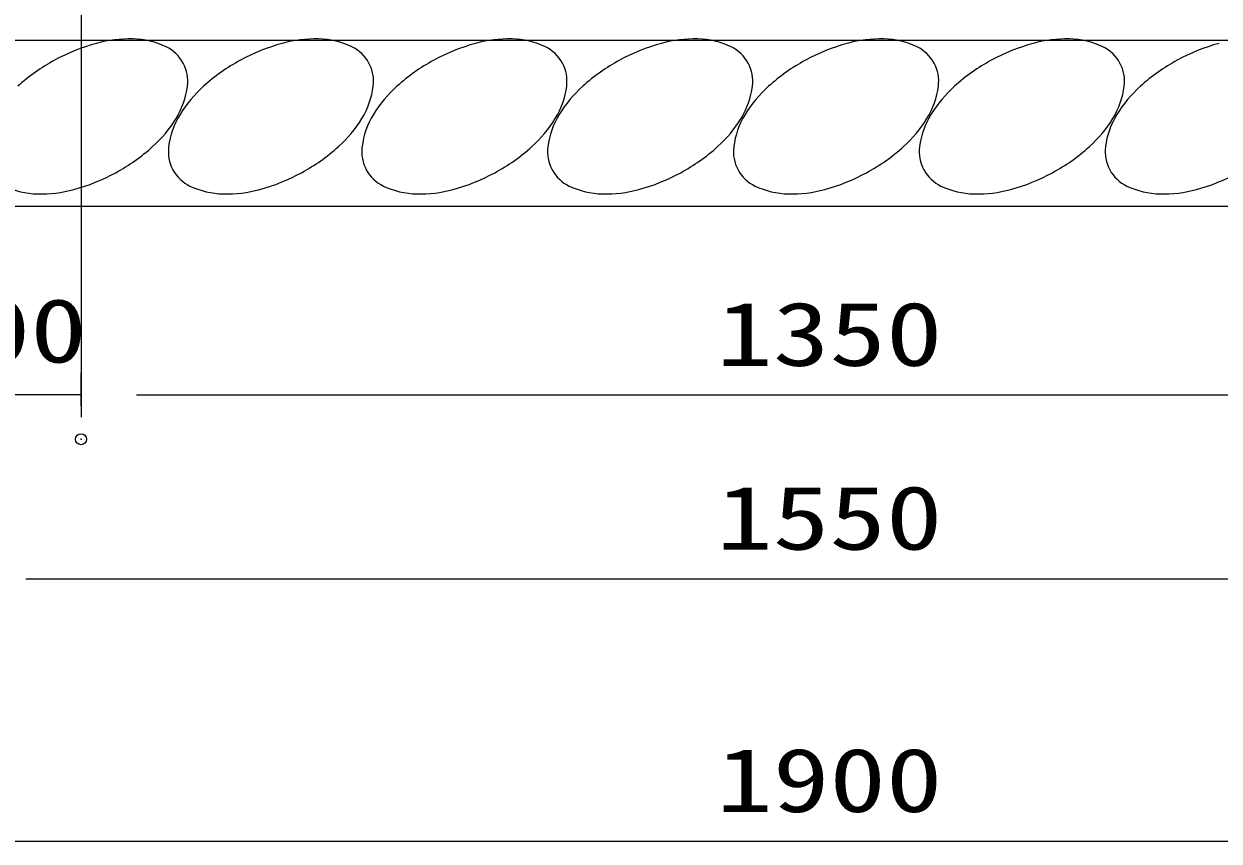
# Model space of a CAD drawing. Units: millimetres, scale not verified. Extents: x -5940 to 5940, y -4200 to 4200.
# Drawn here: x 1413 to 2493, y -1697 to -959 of the extents above; entities that cross this region are included whole.
import ezdxf
from ezdxf.enums import TextEntityAlignment as Align

# ---------------------------------------------------------------- set-up
doc = ezdxf.new("R2010")
doc.units = ezdxf.units.MM
doc.header["$LTSCALE"] = 20
doc.header["$PDMODE"] = 32
doc.header["$PDSIZE"] = 10
for name, color, linetype, lineweight in [('0-0_0', 7, 'Continuous', 25), ('0-1_1', 7, 'Continuous', 25), ('0-2_EXTCNT-L', 4, 'Continuous', 25)]:
    doc.layers.add(name, color=color, linetype=linetype, lineweight=lineweight)
doc.layers.add('0-5_DEFPOINTS', color=7, linetype='Continuous')
doc.styles.add('ＭＳ ゴシック', font='')
doc.styles.get('ＭＳ ゴシック').set_extended_font_data('MS Gothic')

msp = doc.modelspace()

# ---------------------------------------------------------------- linework, layer by layer
at = {"layer": '0-0_0', "color": 1}
for p, q in [((1464.39, -528.76), (1464.39, -1313.96)), ((1464.39, -1303.96), (1464.39, -1273.96))]:
    msp.add_line(p, q, dxfattribs=at)
at = {"layer": '0-0_0', "color": 2}
for p, q in [((1464.39, -1293.96), (1364.39, -1293.96)), ((1514.39, -1293.96), (1564.39, -1293.96)), ((1514.39, -1293.96), (2764.39, -1293.96)), ((1414.39, -1459.96), (2864.39, -1459.96)), ((1239.39, -1696.96), (3039.39, -1696.96))]:
    msp.add_line(p, q, dxfattribs=at)
at = {"layer": '0-1_1'}
for p, q in [((3089.39, -973.76), (1189.39, -973.76)), ((3089.39, -1123.76), (1189.39, -1123.76))]:
    msp.add_line(p, q, dxfattribs=at)
at = {"layer": '0-2_EXTCNT-L'}
for centre, radius, start, end in [((1524.34, -1145.69), 175.38, 105.20457, 118.56194), ((1508.68, -1088.08), 115.68, 88.7385, 105.20457), ((1509.61, -1045.9), 73.49, 64.41276, 88.7385), ((1526.48, -1010.68), 34.44, 28.56194, 64.41276), ((1692.26, -1145.69), 175.38, 105.20457, 118.56194), ((1676.61, -1088.08), 115.68, 88.7385, 105.20457), ((1677.53, -1045.9), 73.49, 64.41276, 88.7385), ((1694.4, -1010.68), 34.44, 28.56194, 64.41276), ((1867.04, -1145.69), 175.38, 105.20457, 118.56194), ((1851.38, -1088.08), 115.68, 88.7385, 105.20457), ((1852.31, -1045.9), 73.49, 64.41276, 88.7385), ((1869.18, -1010.68), 34.44, 28.56194, 64.41276), ((2034.96, -1145.69), 175.38, 105.20457, 118.56194), ((2019.31, -1088.08), 115.68, 88.7385, 105.20457), ((2020.24, -1045.9), 73.49, 64.41276, 88.7385), ((2037.1, -1010.68), 34.44, 28.56194, 64.41276), ((2202.96, -1145.69), 175.38, 105.20457, 118.56194), ((2187.31, -1088.08), 115.68, 88.7385, 105.20457), ((2188.24, -1045.9), 73.49, 64.41276, 88.7385), ((2205.1, -1010.68), 34.44, 28.56194, 64.41276), ((2370.96, -1145.69), 175.38, 105.20457, 118.56194), ((2355.31, -1088.08), 115.68, 88.7385, 105.20457), ((2356.24, -1045.9), 73.49, 64.41276, 88.7385), ((2373.1, -1010.68), 34.44, 28.56194, 64.41276), ((2538.96, -1145.69), 175.38, 105.20457, 118.56194), ((1524.34, -1145.69), 175.38, 118.56194, 131.91931), ((1692.26, -1145.69), 175.38, 118.56194, 131.91931), ((1867.04, -1145.69), 175.38, 118.56194, 131.91931), ((2034.96, -1145.69), 175.38, 118.56194, 131.91931), ((2202.96, -1145.69), 175.38, 118.56194, 131.91931), ((2370.96, -1145.69), 175.38, 118.56194, 131.91931), ((2538.96, -1145.69), 175.38, 118.56194, 131.91931), ((1526.48, -1010.68), 34.44, 352.71112, 28.56194), ((1694.4, -1010.68), 34.44, 352.71112, 28.56194), ((1869.18, -1010.68), 34.44, 352.71112, 28.56194), ((2037.1, -1010.68), 34.44, 352.71112, 28.56194), ((2205.1, -1010.68), 34.44, 352.71112, 28.56194), ((2373.1, -1010.68), 34.44, 352.71112, 28.56194), ((1487.74, -1005.72), 73.49, 328.38539, 352.71112), ((1652.38, -1101.27), 115.68, 131.91931, 148.38539), ((1655.66, -1005.72), 73.49, 328.38539, 352.71112), ((1827.16, -1101.27), 115.68, 131.91931, 148.38539), ((1830.44, -1005.72), 73.49, 328.38539, 352.71112), ((1995.08, -1101.27), 115.68, 131.91931, 148.38539), ((1998.37, -1005.72), 73.49, 328.38539, 352.71112), ((2163.08, -1101.27), 115.68, 131.91931, 148.38539), ((2166.37, -1005.72), 73.49, 328.38539, 352.71112), ((2331.08, -1101.27), 115.68, 131.91931, 148.38539), ((2334.37, -1005.72), 73.49, 328.38539, 352.71112), ((2499.08, -1101.27), 115.68, 131.91931, 148.38539), ((1451.81, -983.61), 115.68, 311.91931, 328.38539), ((1616.45, -1079.15), 73.49, 148.38539, 172.71112), ((1619.74, -983.61), 115.68, 311.91931, 328.38539), ((1791.23, -1079.15), 73.49, 148.38539, 172.71112), ((1794.51, -983.61), 115.68, 311.91931, 328.38539), ((1959.15, -1079.15), 73.49, 148.38539, 172.71112), ((1962.44, -983.61), 115.68, 311.91931, 328.38539), ((2127.15, -1079.15), 73.49, 148.38539, 172.71112), ((2130.44, -983.61), 115.68, 311.91931, 328.38539), ((2295.15, -1079.15), 73.49, 148.38539, 172.71112), ((2298.44, -983.61), 115.68, 311.91931, 328.38539), ((2463.15, -1079.15), 73.49, 148.38539, 172.71112), ((1411.93, -939.19), 175.38, 298.56194, 311.91931), ((1577.72, -1074.2), 34.44, 172.71112, 208.56194), ((1579.85, -939.19), 175.38, 298.56194, 311.91931), ((1752.49, -1074.2), 34.44, 172.71112, 208.56194), ((1754.63, -939.19), 175.38, 298.56194, 311.91931), ((1920.42, -1074.2), 34.44, 172.71112, 208.56194), ((1922.56, -939.19), 175.38, 298.56194, 311.91931), ((2088.42, -1074.2), 34.44, 172.71112, 208.56194), ((2090.56, -939.19), 175.38, 298.56194, 311.91931), ((2256.42, -1074.2), 34.44, 172.71112, 208.56194), ((2258.56, -939.19), 175.38, 298.56194, 311.91931), ((2424.42, -1074.2), 34.44, 172.71112, 208.56194), ((1577.72, -1074.2), 34.44, 208.56194, 244.41276), ((1752.49, -1074.2), 34.44, 208.56194, 244.41276), ((1920.42, -1074.2), 34.44, 208.56194, 244.41276), ((2088.42, -1074.2), 34.44, 208.56194, 244.41276), ((2256.42, -1074.2), 34.44, 208.56194, 244.41276), ((2424.42, -1074.2), 34.44, 208.56194, 244.41276), ((1411.93, -939.19), 175.38, 285.20457, 298.56194), ((1579.85, -939.19), 175.38, 285.20457, 298.56194), ((1754.63, -939.19), 175.38, 285.20457, 298.56194), ((1922.56, -939.19), 175.38, 285.20457, 298.56194), ((2090.56, -939.19), 175.38, 285.20457, 298.56194), ((2258.56, -939.19), 175.38, 285.20457, 298.56194), ((2426.56, -939.19), 175.38, 285.20457, 298.56194), ((1426.66, -1038.98), 73.49, 244.41276, 268.7385), ((1427.59, -996.8), 115.68, 268.7385, 285.20457), ((1594.58, -1038.98), 73.49, 244.41276, 268.7385), ((1595.51, -996.8), 115.68, 268.7385, 285.20457), ((1769.36, -1038.98), 73.49, 244.41276, 268.7385), ((1770.29, -996.8), 115.68, 268.7385, 285.20457), ((1937.28, -1038.98), 73.49, 244.41276, 268.7385), ((1938.21, -996.8), 115.68, 268.7385, 285.20457), ((2105.28, -1038.98), 73.49, 244.41276, 268.7385), ((2106.21, -996.8), 115.68, 268.7385, 285.20457), ((2273.28, -1038.98), 73.49, 244.41276, 268.7385), ((2274.21, -996.8), 115.68, 268.7385, 285.20457), ((2441.28, -1038.98), 73.49, 244.41276, 268.7385), ((2442.21, -996.8), 115.68, 268.7385, 285.20457)]:
    msp.add_arc(centre, radius, start, end, dxfattribs=at)
at = {"layer": '0-5_DEFPOINTS'}
msp.add_point((1464.39, -1333.96), dxfattribs=at)

# ---------------------------------------------------------------- texts
at = {"layer": '0-0_0', "color": 3, "style": 'ＭＳ ゴシック', "width": 1.3}
for s, p in [('100', (1316.34, -1282.03)), ('1350', (2038.6, -1285.06)), ('1550', (2038.6, -1451.06)), ('1900', (2038.6, -1688.06))]:
    msp.add_text(s, height=57.77, dxfattribs=at).set_placement(p, align=Align.BOTTOM_LEFT)

doc.saveas('drawing.dxf')
